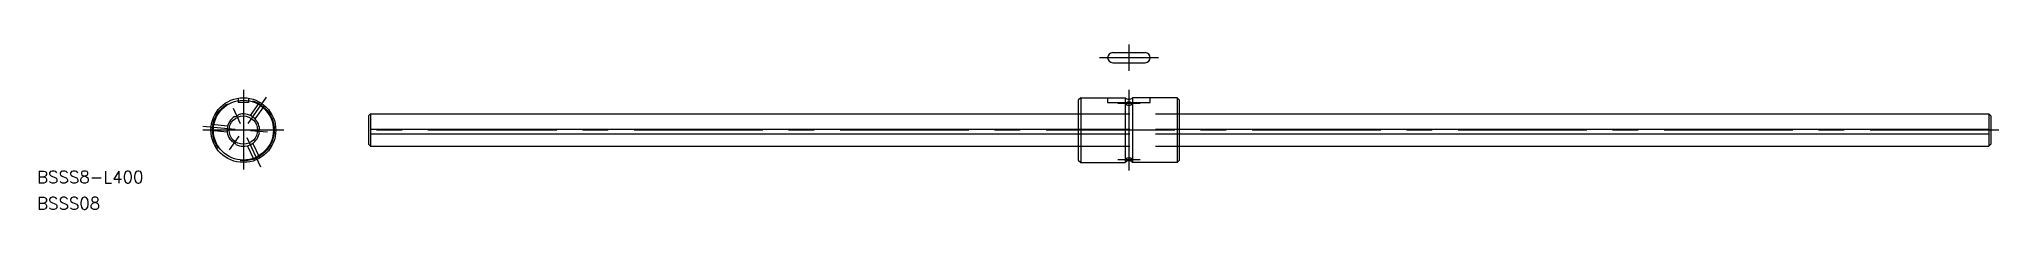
# Model space of a CAD drawing. Extents: x -50 to 433, y -20 to 21.
import ezdxf

# ---------------------------------------------------------------- set-up
doc = ezdxf.new("R2010")
doc.units = 0
doc.linetypes.add('CENTER', pattern=[50.8, 31.75, -6.35, 6.35, -6.35])
doc.linetypes.add('DASHED', pattern=[19.05, 12.7, -6.35])
doc.layers.get('0').update_dxf_attribs({"linetype": 'CONTINUOUS'})
doc.layers.add('CENTER', color=1, linetype='CENTER')
doc.styles.get("Standard").update_dxf_attribs({"font": 'txt.shx', "height": 3, "bigfont": 'bigfont.shx'})

msp = doc.modelspace()

# ---------------------------------------------------------------- linework, layer by layer
at = {"color": 7, "linetype": 'CONTINUOUS'}
for p, q in [((214.38, 19.17), (222.38, 19.17)), ((214.38, 16.67), (222.38, 16.67)), ((206.48, 8), (205.88, 7.4)), ((205.88, 7.4), (205.88, -7.4)), ((206.48, 8), (217.48, 8)), ((206.48, 8), (206.48, -8)), ((217.48, 8), (217.48, -1.25)), ((230.28, 8), (219.28, 8)), ((219.28, 8), (219.28, -1.25)), ((230.28, 8), (230.28, -8)), ((230.88, 7.4), (230.28, 8)), ((230.88, -7.4), (230.88, 7.4)), ((30.88, 3.5), (31.38, 4)), ((30.88, 3.5), (30.88, -3.5)), ((31.38, 4), (205.88, 4)), ((31.38, 4), (31.38, -4)), ((31.38, 0.2), (205.88, 0.2)), ((230.88, 4), (430.38, 4)), ((230.88, 0.2), (430.38, 0.2)), ((430.38, 4), (430.88, 3.5)), ((430.38, 4), (430.38, -4)), ((430.88, 3.5), (430.88, -3.5)), ((30.88, -3.5), (31.38, -4)), ((31.38, -0.89), (205.88, -0.89)), ((31.38, -4), (205.88, -4)), ((217.48, -1.25), (217.48, -8)), ((219.28, -1.25), (219.28, -8)), ((230.88, -0.89), (430.38, -0.89)), ((230.88, -4), (430.38, -4)), ((430.88, -3.5), (430.38, -4)), ((205.88, -7.4), (206.48, -8)), ((206.48, -8), (217.48, -8)), ((230.28, -8), (219.28, -8)), ((230.88, -7.4), (230.28, -8))]:
    msp.add_line(p, q, dxfattribs=at)
at = {"color": 3, "linetype": 'DASHED'}
for p, q in [((-1.25, 7.9), (-1.25, 6.8)), ((1.25, 6.8), (-1.25, 6.8)), ((1.25, 7.9), (1.25, 6.8)), ((3.95, 6.95), (1.64, 3.65)), ((5.18, 6.09), (2.87, 2.79)), ((213.13, 8), (213.13, 6.8)), ((213.13, 6.8), (223.63, 6.8)), ((223.63, 6.8), (223.63, 8)), ((-7.87, 1.44), (-3.85, 1.09)), ((205.88, 4), (230.88, 4)), ((205.88, 0.2), (230.88, 0.2)), ((-8, -0.05), (-3.98, -0.4)), ((2.71, -7.53), (0.99, -3.87)), ((4.07, -6.89), (2.35, -3.24)), ((205.88, -0.89), (230.88, -0.89)), ((205.88, -4), (230.88, -4))]:
    msp.add_line(p, q, dxfattribs=at)
at = {"color": 7, "linetype": 'CONTINUOUS'}
for points in [[(217.63, 6.55, 0), (217.63, 6.58, 0), (217.63, 6.6, 0), (217.64, 6.62, 0), (217.64, 6.64, 0), (217.65, 6.66, 0), (217.66, 6.69, 0), (217.67, 6.71, 0), (217.69, 6.73, 0), (217.7, 6.75, 0), (217.72, 6.77, 0), (217.74, 6.79, 0), (217.75, 6.81, 0), (217.78, 6.83, 0), (217.8, 6.84, 0), (217.82, 6.86, 0), (217.85, 6.88, 0), (217.88, 6.89, 0), (217.9, 6.91, 0), (217.93, 6.92, 0), (217.96, 6.93, 0), (217.99, 6.95, 0), (218.03, 6.96, 0), (218.06, 6.97, 0), (218.09, 6.98, 0), (218.13, 6.99, 0), (218.16, 6.99, 0), (218.2, 7, 0), (218.23, 7, 0), (218.27, 7.01, 0), (218.31, 7.01, 0), (218.34, 7.01, 0), (218.38, 7.01, 0), (218.42, 7.01, 0), (218.45, 7.01, 0), (218.49, 7.01, 0), (218.53, 7, 0), (218.56, 7, 0), (218.6, 6.99, 0), (218.63, 6.99, 0), (218.67, 6.98, 0), (218.7, 6.97, 0), (218.73, 6.96, 0), (218.76, 6.95, 0), (218.79, 6.93, 0), (218.83, 6.92, 0), (218.85, 6.91, 0), (218.88, 6.89, 0), (218.91, 6.88, 0), (218.93, 6.86, 0), (218.96, 6.84, 0), (218.98, 6.83, 0), (219, 6.81, 0), (219.02, 6.79, 0), (219.04, 6.77, 0), (219.06, 6.75, 0), (219.07, 6.73, 0), (219.09, 6.71, 0), (219.1, 6.69, 0), (219.11, 6.66, 0), (219.11, 6.64, 0), (219.12, 6.62, 0), (219.12, 6.6, 0), (219.13, 6.58, 0), (219.13, 6.55, 0), (219.13, 6.53, 0), (219.12, 6.51, 0), (219.12, 6.49, 0), (219.11, 6.46, 0), (219.11, 6.44, 0), (219.1, 6.42, 0), (219.09, 6.4, 0), (219.07, 6.38, 0), (219.06, 6.36, 0), (219.04, 6.34, 0), (219.02, 6.32, 0), (219, 6.3, 0), (218.98, 6.28, 0), (218.96, 6.26, 0), (218.93, 6.24, 0), (218.91, 6.23, 0), (218.88, 6.21, 0), (218.85, 6.2, 0), (218.83, 6.18, 0), (218.79, 6.17, 0), (218.76, 6.16, 0), (218.73, 6.15, 0), (218.7, 6.14, 0), (218.67, 6.13, 0), (218.63, 6.12, 0), (218.6, 6.11, 0), (218.56, 6.11, 0), (218.53, 6.1, 0), (218.49, 6.1, 0), (218.45, 6.1, 0), (218.42, 6.09, 0), (218.38, 6.09, 0), (218.34, 6.09, 0), (218.31, 6.1, 0), (218.27, 6.1, 0), (218.23, 6.1, 0), (218.2, 6.11, 0), (218.16, 6.11, 0), (218.13, 6.12, 0), (218.09, 6.13, 0), (218.06, 6.14, 0), (218.03, 6.15, 0), (217.99, 6.16, 0), (217.96, 6.17, 0), (217.93, 6.18, 0), (217.9, 6.2, 0), (217.88, 6.21, 0), (217.85, 6.23, 0), (217.82, 6.24, 0), (217.8, 6.26, 0), (217.78, 6.28, 0), (217.75, 6.3, 0), (217.74, 6.32, 0), (217.72, 6.34, 0), (217.7, 6.36, 0), (217.69, 6.38, 0), (217.67, 6.4, 0), (217.66, 6.42, 0), (217.65, 6.44, 0), (217.64, 6.46, 0), (217.64, 6.49, 0), (217.63, 6.51, 0), (217.63, 6.53, 0), (217.63, 6.55, 0)], [(217.63, -7.21, 0), (217.63, -7.22, 0), (217.63, -7.24, 0), (217.64, -7.25, 0), (217.64, -7.27, 0), (217.65, -7.28, 0), (217.66, -7.3, 0), (217.67, -7.31, 0), (217.69, -7.33, 0), (217.7, -7.34, 0), (217.72, -7.36, 0), (217.74, -7.37, 0), (217.75, -7.38, 0), (217.78, -7.4, 0), (217.8, -7.41, 0), (217.82, -7.42, 0), (217.85, -7.43, 0), (217.88, -7.44, 0), (217.9, -7.45, 0), (217.93, -7.46, 0), (217.96, -7.47, 0), (217.99, -7.48, 0), (218.03, -7.49, 0), (218.06, -7.5, 0), (218.09, -7.5, 0), (218.13, -7.51, 0), (218.16, -7.51, 0), (218.2, -7.52, 0), (218.23, -7.52, 0), (218.27, -7.52, 0), (218.31, -7.52, 0), (218.34, -7.53, 0), (218.38, -7.53, 0), (218.42, -7.53, 0), (218.45, -7.52, 0), (218.49, -7.52, 0), (218.53, -7.52, 0), (218.56, -7.52, 0), (218.6, -7.51, 0), (218.63, -7.51, 0), (218.67, -7.5, 0), (218.7, -7.5, 0), (218.73, -7.49, 0), (218.76, -7.48, 0), (218.8, -7.47, 0), (218.83, -7.46, 0), (218.85, -7.45, 0), (218.88, -7.44, 0), (218.91, -7.43, 0), (218.94, -7.42, 0), (218.96, -7.41, 0), (218.98, -7.4, 0), (219, -7.38, 0), (219.02, -7.37, 0), (219.04, -7.36, 0), (219.06, -7.34, 0), (219.07, -7.33, 0), (219.09, -7.31, 0), (219.1, -7.3, 0), (219.11, -7.28, 0), (219.12, -7.27, 0), (219.12, -7.25, 0), (219.13, -7.24, 0), (219.13, -7.22, 0), (219.13, -7.21, 0), (219.13, -7.19, 0), (219.13, -7.18, 0), (219.12, -7.16, 0), (219.12, -7.14, 0), (219.11, -7.13, 0), (219.1, -7.11, 0), (219.09, -7.1, 0), (219.07, -7.08, 0), (219.06, -7.07, 0), (219.04, -7.06, 0), (219.02, -7.04, 0), (219, -7.03, 0), (218.98, -7.02, 0), (218.96, -7, 0), (218.94, -6.99, 0), (218.91, -6.98, 0), (218.88, -6.97, 0), (218.85, -6.96, 0), (218.83, -6.95, 0), (218.8, -6.94, 0), (218.76, -6.93, 0), (218.73, -6.92, 0), (218.7, -6.92, 0), (218.67, -6.91, 0), (218.63, -6.91, 0), (218.6, -6.9, 0), (218.56, -6.9, 0), (218.53, -6.89, 0), (218.49, -6.89, 0), (218.45, -6.89, 0), (218.42, -6.89, 0), (218.38, -6.89, 0), (218.34, -6.89, 0), (218.31, -6.89, 0), (218.27, -6.89, 0), (218.23, -6.89, 0), (218.2, -6.9, 0), (218.16, -6.9, 0), (218.13, -6.91, 0), (218.09, -6.91, 0), (218.06, -6.92, 0), (218.03, -6.92, 0), (217.99, -6.93, 0), (217.96, -6.94, 0), (217.93, -6.95, 0), (217.9, -6.96, 0), (217.88, -6.97, 0), (217.85, -6.98, 0), (217.82, -6.99, 0), (217.8, -7, 0), (217.78, -7.02, 0), (217.75, -7.03, 0), (217.74, -7.04, 0), (217.72, -7.06, 0), (217.7, -7.07, 0), (217.69, -7.08, 0), (217.67, -7.1, 0), (217.66, -7.11, 0), (217.65, -7.13, 0), (217.64, -7.14, 0), (217.64, -7.16, 0), (217.63, -7.18, 0), (217.63, -7.19, 0), (217.63, -7.21, 0)]]:
    msp.add_polyline3d(points, dxfattribs=at)
for radius in [8, 7.4, 3.5]:
    msp.add_circle((0, 0), radius, dxfattribs=at)
at = {"color": 3, "linetype": 'DASHED'}
msp.add_circle((0, 0), 7.6, dxfattribs=at)
at = {"color": 7, "linetype": 'CONTINUOUS'}
for centre, radius, start, end in [((214.38, 17.92), 1.25, 90, 270), ((222.38, 17.92), 1.25, 270, 90), ((218.38, 8.81), 1.21, 222.075, 317.925), ((0, 0), 4, 122.8517, 227.1483), ((-2.03, 4.35), 1, 261.8771, 328.1229), ((0, 0), 4, 2.8517, 107.1483), ((4.78, -0.42), 1, 141.8771, 208.1229), ((-2.75, -3.93), 1, 21.8771, 88.1229), ((0, 0), 4, 242.8517, 347.1483), ((218.38, -8.81), 1.21, 42.075, 137.925)]:
    msp.add_arc(centre, radius, start, end, dxfattribs=at)
at = {"layer": 'CENTER', "color": 1, "linetype": 'CENTER'}
for p, q in [((218.38, 21.17), (218.38, 14.67)), ((225.63, 17.92), (211.13, 17.92)), ((0, 10), (0, -9.73)), ((218.38, 10), (218.38, -10)), ((-2.54, 5.44), (-0.76, 1.63)), ((1.15, 1.64), (5.74, 8.19)), ((221.13, 6.55), (215.63, 6.55)), ((10, 0), (-10, 0)), ((-1.99, 0.17), (-9.96, 0.87)), ((432.88, 0), (28.88, 0)), ((-3.44, -4.91), (-1.03, -1.47)), ((0.85, -1.81), (4.26, -9.05)), ((5.98, -0.52), (1.79, -0.16)), ((215.63, -7.24), (221.13, -7.24))]:
    msp.add_line(p, q, dxfattribs=at)

# ---------------------------------------------------------------- texts
at = {"color": 7, "linetype": 'CONTINUOUS'}
for s, p in [('BSSS8-L400', (-50.86, -13.11)), ('BSSS08', (-50.86, -19.62))]:
    msp.add_text(s, height=3, dxfattribs=at).set_placement(p)

doc.saveas('drawing.dxf')
